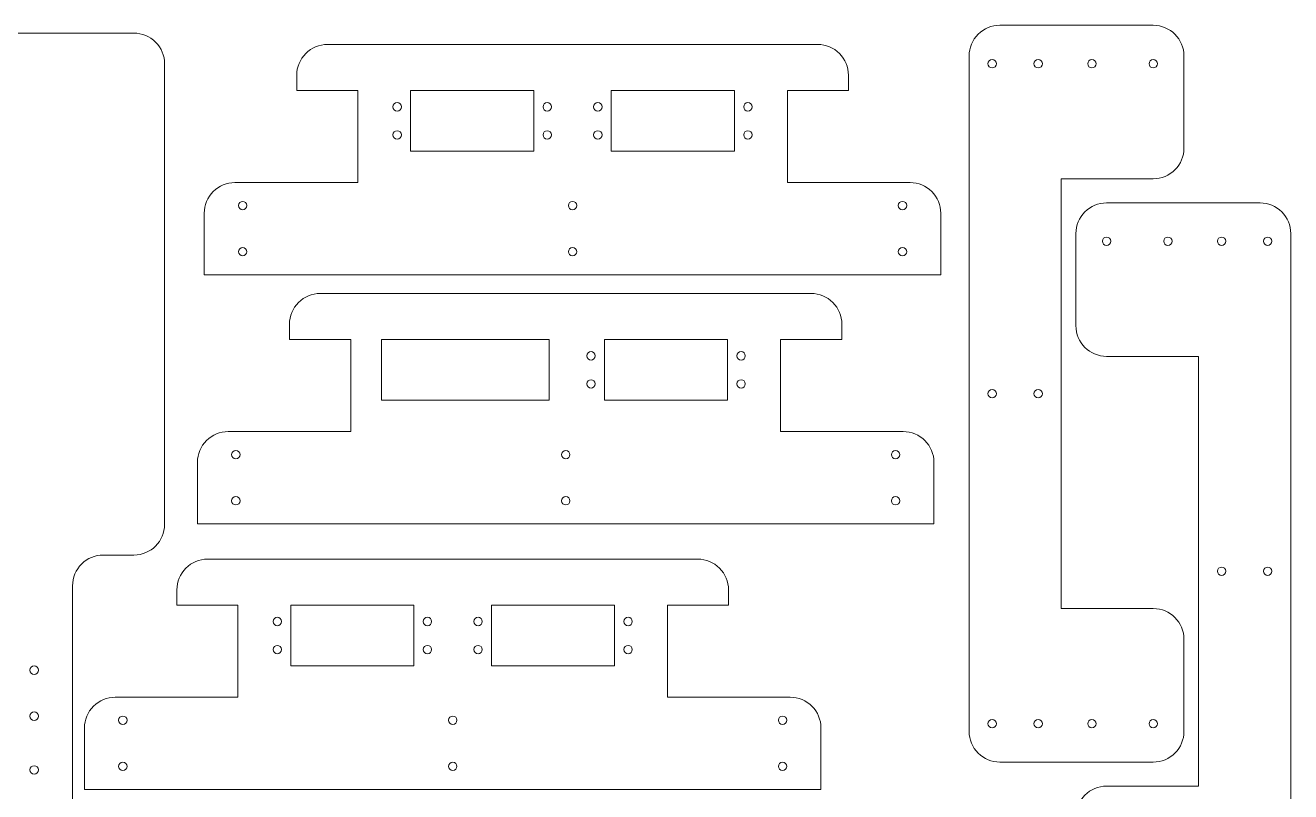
# Model space of a CAD drawing. Header units: millimetres. Extents: x -346 to 327, y -244 to 247.
# Drawn here: x -91.7 to 320.6, y -2.9 to 246.7 of the extents above; entities that cross this region are included whole.
import ezdxf

# ---------------------------------------------------------------- set-up
doc = ezdxf.new("R2010")
doc.units = ezdxf.units.MM
doc.header["$MEASUREMENT"] = 0

msp = doc.modelspace()

# ---------------------------------------------------------------- linework, layer by layer
at = {"color": 240, "lineweight": 9}
for points in [[(-56.3298, 244.1621), (-56.3298, 244.1621), (-336.3298, 244.1621), (-336.3298, 244.1621)], [(225.8416, 246.7227), (225.8416, 246.7227), (275.8416, 246.7227), (275.8416, 246.7227)], [(285.8416, 236.7227), (285.8416, 242.2455), (281.3645, 246.7227), (275.8417, 246.7227)], [(166.4873, 240.4813), (166.4873, 240.4813), (6.7167, 240.4813), (6.7167, 240.4813)], [(215.8416, 16.7227), (215.8416, 16.7227), (215.8416, 236.7227), (215.8416, 236.7227)], [(285.8416, 236.7227), (285.8416, 236.7227), (285.8416, 206.7227), (285.8416, 206.7227)], [(-46.3298, 234.1621), (-46.3298, 234.1621), (-46.3298, 84.1621), (-46.3298, 84.1621)], [(-3.2833, 225.4813), (-3.2833, 225.4813), (-3.2833, 230.4813), (-3.2833, 230.4813)], [(176.4873, 225.4813), (176.4873, 225.4813), (176.4873, 230.4813), (176.4873, 230.4813)], [(16.602, 225.4813), (16.602, 225.4813), (-3.2833, 225.4813), (-3.2833, 225.4813)], [(16.602, 195.4813), (16.602, 195.4813), (16.602, 225.4813), (16.602, 225.4813)], [(156.602, 195.4813), (156.602, 195.4813), (156.602, 225.4813), (156.602, 225.4813)], [(156.602, 225.4813), (156.602, 225.4813), (176.4873, 225.4813), (176.4873, 225.4813)], [(-23.398, 195.4813), (-23.398, 195.4813), (16.602, 195.4813), (16.602, 195.4813)], [(156.602, 195.4813), (156.602, 195.4813), (196.602, 195.4813), (196.602, 195.4813)], [(245.8416, 196.7227), (245.8416, 196.7227), (245.8416, 56.7227), (245.8416, 56.7227)], [(275.8416, 196.7227), (275.8416, 196.7227), (245.8416, 196.7227), (245.8416, 196.7227)], [(310.6166, 188.8836), (310.6166, 188.8836), (260.6166, 188.8836), (260.6166, 188.8836)], [(-33.398, 165.4813), (-33.398, 165.4813), (-33.398, 185.4813), (-33.398, 185.4813)], [(206.602, 165.4813), (206.602, 165.4813), (206.602, 185.4813), (206.602, 185.4813)], [(250.6166, 178.8836), (250.6166, 178.8836), (250.6166, 148.8836), (250.6166, 148.8836)], [(320.6166, 178.8836), (320.6166, 178.8836), (320.6166, -41.1164), (320.6166, -41.1164)], [(206.602, 165.4813), (206.602, 165.4813), (-33.398, 165.4813), (-33.398, 165.4813)], [(164.3648, 159.3602), (164.3648, 159.3602), (4.3648, 159.3602), (4.3648, 159.3602)], [(-5.6352, 144.3602), (-5.6352, 144.3602), (-5.6352, 149.3602), (-5.6352, 149.3602)], [(174.3648, 144.3602), (174.3648, 144.3602), (174.3648, 149.3602), (174.3648, 149.3602)], [(250.6166, 148.8836), (250.6166, 143.3608), (255.0937, 138.8836), (260.6165, 138.8836)], [(14.3648, 144.3602), (14.3648, 144.3602), (-5.6352, 144.3602), (-5.6352, 144.3602)], [(14.3648, 114.3602), (14.3648, 114.3602), (14.3648, 144.3602), (14.3648, 144.3602)], [(154.3648, 114.3602), (154.3648, 114.3602), (154.3648, 144.3602), (154.3648, 144.3602)], [(154.3648, 144.3602), (154.3648, 144.3602), (174.3648, 144.3602), (174.3648, 144.3602)], [(260.6166, 138.8836), (260.6166, 138.8836), (290.6166, 138.8836), (290.6166, 138.8836)], [(290.6166, -1.1164), (290.6166, -1.1164), (290.6166, 138.8836), (290.6166, 138.8836)], [(-25.6352, 114.3602), (-25.6352, 114.3602), (14.3648, 114.3602), (14.3648, 114.3602)], [(154.3648, 114.3602), (154.3648, 114.3602), (194.3648, 114.3602), (194.3648, 114.3602)], [(-35.6352, 84.3602), (-35.6352, 84.3602), (-35.6352, 104.3602), (-35.6352, 104.3602)], [(204.3648, 84.3602), (204.3648, 84.3602), (204.3648, 104.3602), (204.3648, 104.3602)], [(-56.3298, 74.1621), (-50.807, 74.1621), (-46.3298, 78.6392), (-46.3298, 84.162)], [(204.3648, 84.3602), (204.3648, 84.3602), (-35.6352, 84.3602), (-35.6352, 84.3602)], [(-56.3298, 74.1621), (-56.3298, 74.1621), (-66.3298, 74.1621), (-66.3298, 74.1621)], [(127.431, 72.8229), (127.431, 72.8229), (-32.3396, 72.8229), (-32.3396, 72.8229)], [(-76.3298, 64.1621), (-76.3298, 64.1621), (-76.3298, -15.8379), (-76.3298, -15.8379)], [(-42.3396, 57.8229), (-42.3396, 57.8229), (-42.3396, 62.8229), (-42.3396, 62.8229)], [(137.431, 57.8229), (137.431, 57.8229), (137.431, 62.8229), (137.431, 62.8229)], [(-22.4543, 57.8229), (-22.4543, 57.8229), (-42.3396, 57.8229), (-42.3396, 57.8229)], [(-22.4543, 27.8229), (-22.4543, 27.8229), (-22.4543, 57.8229), (-22.4543, 57.8229)], [(117.5457, 27.8229), (117.5457, 27.8229), (117.5457, 57.8229), (117.5457, 57.8229)], [(117.5457, 57.8229), (117.5457, 57.8229), (137.431, 57.8229), (137.431, 57.8229)], [(275.8416, 56.7227), (275.8416, 56.7227), (245.8416, 56.7227), (245.8416, 56.7227)], [(285.8416, 46.7227), (285.8416, 52.2455), (281.3645, 56.7227), (275.8417, 56.7227)], [(285.8416, 16.7227), (285.8416, 16.7227), (285.8416, 46.7227), (285.8416, 46.7227)], [(-62.4543, 27.8229), (-62.4543, 27.8229), (-22.4543, 27.8229), (-22.4543, 27.8229)], [(117.5457, 27.8229), (117.5457, 27.8229), (157.5457, 27.8229), (157.5457, 27.8229)], [(-72.4543, -2.1771), (-72.4543, -2.1771), (-72.4543, 17.8229), (-72.4543, 17.8229)], [(167.5457, -2.1771), (167.5457, -2.1771), (167.5457, 17.8229), (167.5457, 17.8229)], [(225.8416, 6.7227), (225.8416, 6.7227), (275.8416, 6.7227), (275.8416, 6.7227)], [(167.5457, -2.1771), (167.5457, -2.1771), (-72.4543, -2.1771), (-72.4543, -2.1771)], [(260.6166, -1.1164), (260.6166, -1.1164), (290.6166, -1.1164), (290.6166, -1.1164)]]:
    msp.add_open_spline(points, degree=3, dxfattribs=at)
for points in [[(-46.3298, 234.1621), (-46.3298, 236.8143), (-47.3834, 239.3578), (-49.2587, 241.2332), (-51.1341, 243.1085), (-53.6776, 244.1621), (-56.3298, 244.1621)], [(225.8416, 246.7227), (223.1894, 246.7227), (220.6459, 245.6691), (218.7705, 243.7938), (216.8952, 241.9184), (215.8416, 239.3749), (215.8416, 236.7227)], [(6.7167, 240.4813), (4.0645, 240.4813), (1.521, 239.4277), (-0.3544, 237.5524), (-2.2298, 235.677), (-3.2833, 233.1335), (-3.2833, 230.4813)], [(176.4873, 230.4813), (176.4873, 233.1335), (175.4338, 235.677), (173.5584, 237.5524), (171.683, 239.4277), (169.1395, 240.4813), (166.4873, 240.4813)], [(275.8416, 196.7227), (278.4938, 196.7227), (281.0373, 197.7763), (282.9127, 199.6516), (284.788, 201.527), (285.8416, 204.0705), (285.8416, 206.7227)], [(-23.398, 195.4813), (-26.0502, 195.4813), (-28.5937, 194.4277), (-30.4691, 192.5524), (-32.3444, 190.677), (-33.398, 188.1335), (-33.398, 185.4813)], [(206.602, 185.4813), (206.602, 188.1335), (205.5484, 190.677), (203.6731, 192.5524), (201.7977, 194.4277), (199.2542, 195.4813), (196.602, 195.4813)], [(260.6166, 188.8836), (257.9644, 188.8836), (255.4209, 187.83), (253.5455, 185.9547), (251.6702, 184.0793), (250.6166, 181.5358), (250.6166, 178.8836)], [(320.6166, 178.8836), (320.6166, 181.5358), (319.563, 184.0793), (317.6877, 185.9547), (315.8123, 187.83), (313.2688, 188.8836), (310.6166, 188.8836)], [(4.3648, 159.3602), (1.7126, 159.3602), (-0.8309, 158.3066), (-2.7063, 156.4313), (-4.5816, 154.5559), (-5.6352, 152.0124), (-5.6352, 149.3602)], [(174.3648, 149.3602), (174.3648, 152.0124), (173.3112, 154.5559), (171.4359, 156.4313), (169.5605, 158.3066), (167.017, 159.3602), (164.3648, 159.3602)], [(-25.6352, 114.3602), (-28.2874, 114.3602), (-30.8309, 113.3066), (-32.7063, 111.4313), (-34.5816, 109.5559), (-35.6352, 107.0124), (-35.6352, 104.3602)], [(204.3648, 104.3602), (204.3648, 107.0124), (203.3112, 109.5559), (201.4359, 111.4313), (199.5605, 113.3066), (197.017, 114.3602), (194.3648, 114.3602)], [(-66.3298, 74.1621), (-68.982, 74.1621), (-71.5255, 73.1085), (-73.4009, 71.2332), (-75.2762, 69.3578), (-76.3298, 66.8143), (-76.3298, 64.1621)], [(-32.3396, 72.8229), (-34.9918, 72.8229), (-37.5353, 71.7693), (-39.4107, 69.894), (-41.2861, 68.0186), (-42.3396, 65.4751), (-42.3396, 62.8229)], [(137.431, 62.8229), (137.431, 65.4751), (136.3775, 68.0186), (134.5021, 69.894), (132.6267, 71.7693), (130.0832, 72.8229), (127.431, 72.8229)], [(-62.4543, 27.8229), (-65.1065, 27.8229), (-67.65, 26.7693), (-69.5254, 24.894), (-71.4007, 23.0186), (-72.4543, 20.4751), (-72.4543, 17.8229)], [(167.5457, 17.8229), (167.5457, 20.4751), (166.4921, 23.0186), (164.6168, 24.894), (162.7414, 26.7693), (160.1979, 27.8229), (157.5457, 27.8229)], [(215.8416, 16.7227), (215.8416, 14.0705), (216.8952, 11.527), (218.7705, 9.6516), (220.6459, 7.7763), (223.1894, 6.7227), (225.8416, 6.7227)], [(275.8416, 6.7227), (278.4938, 6.7227), (281.0373, 7.7763), (282.9127, 9.6516), (284.788, 11.527), (285.8416, 14.0705), (285.8416, 16.7227)], [(260.6166, -1.1164), (257.9644, -1.1164), (255.4209, -2.17), (253.5455, -4.0453), (251.6702, -5.9207), (250.6166, -8.4642), (250.6166, -11.1164)]]:
    msp.add_open_spline(points, degree=3, knots=[0, 0, 0, 0, 0.5, 0.5, 0.5, 1, 1, 1, 1], dxfattribs=at)
at = {"color": 114, "lineweight": 9}
for points in [[(223.3416, 235.5977), (222.5822, 235.5977), (221.9666, 234.9821), (221.9666, 234.2227), (221.9666, 233.4633), (222.5822, 232.8477), (223.3416, 232.8477), (224.101, 232.8477), (224.7166, 233.4633), (224.7166, 234.2227), (224.7166, 234.9821), (224.101, 235.5977), (223.3416, 235.5977)], [(238.3416, 235.5977), (237.5822, 235.5977), (236.9666, 234.9821), (236.9666, 234.2227), (236.9666, 233.4633), (237.5822, 232.8477), (238.3416, 232.8477), (239.101, 232.8477), (239.7166, 233.4633), (239.7166, 234.2227), (239.7166, 234.9821), (239.101, 235.5977), (238.3416, 235.5977)], [(255.8416, 235.5977), (255.0822, 235.5977), (254.4666, 234.9821), (254.4666, 234.2227), (254.4666, 233.4633), (255.0822, 232.8477), (255.8416, 232.8477), (256.601, 232.8477), (257.2166, 233.4633), (257.2166, 234.2227), (257.2166, 234.9821), (256.601, 235.5977), (255.8416, 235.5977)], [(275.8416, 235.5977), (275.0822, 235.5977), (274.4666, 234.9821), (274.4666, 234.2227), (274.4666, 233.4633), (275.0822, 232.8477), (275.8416, 232.8477), (276.601, 232.8477), (277.2166, 233.4633), (277.2166, 234.2227), (277.2166, 234.9821), (276.601, 235.5977), (275.8416, 235.5977)], [(30.827, 220.1563), (30.827, 220.9157), (30.2114, 221.5313), (29.452, 221.5313), (28.6926, 221.5313), (28.077, 220.9157), (28.077, 220.1563), (28.077, 219.3969), (28.6926, 218.7813), (29.452, 218.7813), (30.2114, 218.7813), (30.827, 219.3969), (30.827, 220.1563)], [(79.727, 220.1563), (79.727, 220.9157), (79.1114, 221.5313), (78.352, 221.5313), (77.5926, 221.5313), (76.977, 220.9157), (76.977, 220.1563), (76.977, 219.3969), (77.5926, 218.7813), (78.352, 218.7813), (79.1114, 218.7813), (79.727, 219.3969), (79.727, 220.1563)], [(96.227, 220.1563), (96.227, 220.9157), (95.6114, 221.5313), (94.852, 221.5313), (94.0926, 221.5313), (93.477, 220.9157), (93.477, 220.1563), (93.477, 219.3969), (94.0926, 218.7813), (94.852, 218.7813), (95.6114, 218.7813), (96.227, 219.3969), (96.227, 220.1563)], [(145.127, 220.1563), (145.127, 220.9157), (144.5114, 221.5313), (143.752, 221.5313), (142.9926, 221.5313), (142.377, 220.9157), (142.377, 220.1563), (142.377, 219.3969), (142.9926, 218.7813), (143.752, 218.7813), (144.5114, 218.7813), (145.127, 219.3969), (145.127, 220.1563)], [(30.827, 211.0063), (30.827, 211.7657), (30.2114, 212.3813), (29.452, 212.3813), (28.6926, 212.3813), (28.077, 211.7657), (28.077, 211.0063), (28.077, 210.2469), (28.6926, 209.6313), (29.452, 209.6313), (30.2114, 209.6313), (30.827, 210.2469), (30.827, 211.0063)], [(79.727, 211.0063), (79.727, 211.7657), (79.1114, 212.3813), (78.352, 212.3813), (77.5926, 212.3813), (76.977, 211.7657), (76.977, 211.0063), (76.977, 210.2469), (77.5926, 209.6313), (78.352, 209.6313), (79.1114, 209.6313), (79.727, 210.2469), (79.727, 211.0063)], [(96.227, 211.0063), (96.227, 211.7657), (95.6114, 212.3813), (94.852, 212.3813), (94.0926, 212.3813), (93.477, 211.7657), (93.477, 211.0063), (93.477, 210.2469), (94.0926, 209.6313), (94.852, 209.6313), (95.6114, 209.6313), (96.227, 210.2469), (96.227, 211.0063)], [(145.127, 211.0063), (145.127, 211.7657), (144.5114, 212.3813), (143.752, 212.3813), (142.9926, 212.3813), (142.377, 211.7657), (142.377, 211.0063), (142.377, 210.2469), (142.9926, 209.6313), (143.752, 209.6313), (144.5114, 209.6313), (145.127, 210.2469), (145.127, 211.0063)], [(-19.523, 187.9813), (-19.523, 188.7407), (-20.1386, 189.3563), (-20.898, 189.3563), (-21.6574, 189.3563), (-22.273, 188.7407), (-22.273, 187.9813), (-22.273, 187.2219), (-21.6574, 186.6063), (-20.898, 186.6063), (-20.1386, 186.6063), (-19.523, 187.2219), (-19.523, 187.9813)], [(87.977, 187.9813), (87.977, 188.7407), (87.3614, 189.3563), (86.602, 189.3563), (85.8426, 189.3563), (85.227, 188.7407), (85.227, 187.9813), (85.227, 187.2219), (85.8426, 186.6063), (86.602, 186.6063), (87.3614, 186.6063), (87.977, 187.2219), (87.977, 187.9813)], [(195.477, 187.9813), (195.477, 188.7407), (194.8614, 189.3563), (194.102, 189.3563), (193.3426, 189.3563), (192.727, 188.7407), (192.727, 187.9813), (192.727, 187.2219), (193.3426, 186.6063), (194.102, 186.6063), (194.8614, 186.6063), (195.477, 187.2219), (195.477, 187.9813)], [(260.6166, 175.0086), (261.376, 175.0086), (261.9916, 175.6242), (261.9916, 176.3836), (261.9916, 177.143), (261.376, 177.7586), (260.6166, 177.7586), (259.8572, 177.7586), (259.2416, 177.143), (259.2416, 176.3836), (259.2416, 175.6242), (259.8572, 175.0086), (260.6166, 175.0086)], [(280.6166, 175.0086), (281.376, 175.0086), (281.9916, 175.6242), (281.9916, 176.3836), (281.9916, 177.143), (281.376, 177.7586), (280.6166, 177.7586), (279.8572, 177.7586), (279.2416, 177.143), (279.2416, 176.3836), (279.2416, 175.6242), (279.8572, 175.0086), (280.6166, 175.0086)], [(298.1166, 175.0086), (298.876, 175.0086), (299.4916, 175.6242), (299.4916, 176.3836), (299.4916, 177.143), (298.876, 177.7586), (298.1166, 177.7586), (297.3572, 177.7586), (296.7416, 177.143), (296.7416, 176.3836), (296.7416, 175.6242), (297.3572, 175.0086), (298.1166, 175.0086)], [(313.1166, 175.0086), (313.876, 175.0086), (314.4916, 175.6242), (314.4916, 176.3836), (314.4916, 177.143), (313.876, 177.7586), (313.1166, 177.7586), (312.3572, 177.7586), (311.7416, 177.143), (311.7416, 176.3836), (311.7416, 175.6242), (312.3572, 175.0086), (313.1166, 175.0086)], [(-19.523, 172.9813), (-19.523, 173.7407), (-20.1386, 174.3563), (-20.898, 174.3563), (-21.6574, 174.3563), (-22.273, 173.7407), (-22.273, 172.9813), (-22.273, 172.2219), (-21.6574, 171.6063), (-20.898, 171.6063), (-20.1386, 171.6063), (-19.523, 172.2219), (-19.523, 172.9813)], [(87.977, 172.9813), (87.977, 173.7407), (87.3614, 174.3563), (86.602, 174.3563), (85.8426, 174.3563), (85.227, 173.7407), (85.227, 172.9813), (85.227, 172.2219), (85.8426, 171.6063), (86.602, 171.6063), (87.3614, 171.6063), (87.977, 172.2219), (87.977, 172.9813)], [(195.477, 172.9813), (195.477, 173.7407), (194.8614, 174.3563), (194.102, 174.3563), (193.3426, 174.3563), (192.727, 173.7407), (192.727, 172.9813), (192.727, 172.2219), (193.3426, 171.6063), (194.102, 171.6063), (194.8614, 171.6063), (195.477, 172.2219), (195.477, 172.9813)], [(93.9898, 139.0352), (93.9898, 139.7946), (93.3742, 140.4102), (92.6148, 140.4102), (91.8554, 140.4102), (91.2398, 139.7946), (91.2398, 139.0352), (91.2398, 138.2758), (91.8554, 137.6602), (92.6148, 137.6602), (93.3742, 137.6602), (93.9898, 138.2758), (93.9898, 139.0352)], [(142.8898, 139.0352), (142.8898, 139.7946), (142.2742, 140.4102), (141.5148, 140.4102), (140.7554, 140.4102), (140.1398, 139.7946), (140.1398, 139.0352), (140.1398, 138.2758), (140.7554, 137.6602), (141.5148, 137.6602), (142.2742, 137.6602), (142.8898, 138.2758), (142.8898, 139.0352)], [(93.9898, 129.8852), (93.9898, 130.6446), (93.3742, 131.2602), (92.6148, 131.2602), (91.8554, 131.2602), (91.2398, 130.6446), (91.2398, 129.8852), (91.2398, 129.1258), (91.8554, 128.5102), (92.6148, 128.5102), (93.3742, 128.5102), (93.9898, 129.1258), (93.9898, 129.8852)], [(142.8898, 129.8852), (142.8898, 130.6446), (142.2742, 131.2602), (141.5148, 131.2602), (140.7554, 131.2602), (140.1398, 130.6446), (140.1398, 129.8852), (140.1398, 129.1258), (140.7554, 128.5102), (141.5148, 128.5102), (142.2742, 128.5102), (142.8898, 129.1258), (142.8898, 129.8852)], [(223.3416, 128.0977), (222.5822, 128.0977), (221.9666, 127.4821), (221.9666, 126.7227), (221.9666, 125.9633), (222.5822, 125.3477), (223.3416, 125.3477), (224.101, 125.3477), (224.7166, 125.9633), (224.7166, 126.7227), (224.7166, 127.4821), (224.101, 128.0977), (223.3416, 128.0977)], [(238.3416, 128.0977), (237.5822, 128.0977), (236.9666, 127.4821), (236.9666, 126.7227), (236.9666, 125.9633), (237.5822, 125.3477), (238.3416, 125.3477), (239.101, 125.3477), (239.7166, 125.9633), (239.7166, 126.7227), (239.7166, 127.4821), (239.101, 128.0977), (238.3416, 128.0977)], [(-21.7602, 106.8602), (-21.7602, 107.6196), (-22.3758, 108.2352), (-23.1352, 108.2352), (-23.8946, 108.2352), (-24.5102, 107.6196), (-24.5102, 106.8602), (-24.5102, 106.1008), (-23.8946, 105.4852), (-23.1352, 105.4852), (-22.3758, 105.4852), (-21.7602, 106.1008), (-21.7602, 106.8602)], [(85.7398, 106.8602), (85.7398, 107.6196), (85.1242, 108.2352), (84.3648, 108.2352), (83.6054, 108.2352), (82.9898, 107.6196), (82.9898, 106.8602), (82.9898, 106.1008), (83.6054, 105.4852), (84.3648, 105.4852), (85.1242, 105.4852), (85.7398, 106.1008), (85.7398, 106.8602)], [(193.2398, 106.8602), (193.2398, 107.6196), (192.6242, 108.2352), (191.8648, 108.2352), (191.1054, 108.2352), (190.4898, 107.6196), (190.4898, 106.8602), (190.4898, 106.1008), (191.1054, 105.4852), (191.8648, 105.4852), (192.6242, 105.4852), (193.2398, 106.1008), (193.2398, 106.8602)], [(-21.7602, 91.8602), (-21.7602, 92.6196), (-22.3758, 93.2352), (-23.1352, 93.2352), (-23.8946, 93.2352), (-24.5102, 92.6196), (-24.5102, 91.8602), (-24.5102, 91.1008), (-23.8946, 90.4852), (-23.1352, 90.4852), (-22.3758, 90.4852), (-21.7602, 91.1008), (-21.7602, 91.8602)], [(85.7398, 91.8602), (85.7398, 92.6196), (85.1242, 93.2352), (84.3648, 93.2352), (83.6054, 93.2352), (82.9898, 92.6196), (82.9898, 91.8602), (82.9898, 91.1008), (83.6054, 90.4852), (84.3648, 90.4852), (85.1242, 90.4852), (85.7398, 91.1008), (85.7398, 91.8602)], [(193.2398, 91.8602), (193.2398, 92.6196), (192.6242, 93.2352), (191.8648, 93.2352), (191.1054, 93.2352), (190.4898, 92.6196), (190.4898, 91.8602), (190.4898, 91.1008), (191.1054, 90.4852), (191.8648, 90.4852), (192.6242, 90.4852), (193.2398, 91.1008), (193.2398, 91.8602)], [(298.1166, 67.5086), (298.876, 67.5086), (299.4916, 68.1242), (299.4916, 68.8836), (299.4916, 69.643), (298.876, 70.2586), (298.1166, 70.2586), (297.3572, 70.2586), (296.7416, 69.643), (296.7416, 68.8836), (296.7416, 68.1242), (297.3572, 67.5086), (298.1166, 67.5086)], [(313.1166, 67.5086), (313.876, 67.5086), (314.4916, 68.1242), (314.4916, 68.8836), (314.4916, 69.643), (313.876, 70.2586), (313.1166, 70.2586), (312.3572, 70.2586), (311.7416, 69.643), (311.7416, 68.8836), (311.7416, 68.1242), (312.3572, 67.5086), (313.1166, 67.5086)], [(-8.2293, 52.4979), (-8.2293, 53.2573), (-8.8449, 53.8729), (-9.6043, 53.8729), (-10.3637, 53.8729), (-10.9793, 53.2573), (-10.9793, 52.4979), (-10.9793, 51.7385), (-10.3637, 51.1229), (-9.6043, 51.1229), (-8.8449, 51.1229), (-8.2293, 51.7385), (-8.2293, 52.4979)], [(40.6707, 52.4979), (40.6707, 53.2573), (40.0551, 53.8729), (39.2957, 53.8729), (38.5363, 53.8729), (37.9207, 53.2573), (37.9207, 52.4979), (37.9207, 51.7385), (38.5363, 51.1229), (39.2957, 51.1229), (40.0551, 51.1229), (40.6707, 51.7385), (40.6707, 52.4979)], [(57.1707, 52.4979), (57.1707, 53.2573), (56.5551, 53.8729), (55.7957, 53.8729), (55.0363, 53.8729), (54.4207, 53.2573), (54.4207, 52.4979), (54.4207, 51.7385), (55.0363, 51.1229), (55.7957, 51.1229), (56.5551, 51.1229), (57.1707, 51.7385), (57.1707, 52.4979)], [(106.0707, 52.4979), (106.0707, 53.2573), (105.4551, 53.8729), (104.6957, 53.8729), (103.9363, 53.8729), (103.3207, 53.2573), (103.3207, 52.4979), (103.3207, 51.7385), (103.9363, 51.1229), (104.6957, 51.1229), (105.4551, 51.1229), (106.0707, 51.7385), (106.0707, 52.4979)], [(-8.2293, 43.3479), (-8.2293, 44.1073), (-8.8449, 44.7229), (-9.6043, 44.7229), (-10.3637, 44.7229), (-10.9793, 44.1073), (-10.9793, 43.3479), (-10.9793, 42.5885), (-10.3637, 41.9729), (-9.6043, 41.9729), (-8.8449, 41.9729), (-8.2293, 42.5885), (-8.2293, 43.3479)], [(40.6707, 43.3479), (40.6707, 44.1073), (40.0551, 44.7229), (39.2957, 44.7229), (38.5363, 44.7229), (37.9207, 44.1073), (37.9207, 43.3479), (37.9207, 42.5885), (38.5363, 41.9729), (39.2957, 41.9729), (40.0551, 41.9729), (40.6707, 42.5885), (40.6707, 43.3479)], [(57.1707, 43.3479), (57.1707, 44.1073), (56.5551, 44.7229), (55.7957, 44.7229), (55.0363, 44.7229), (54.4207, 44.1073), (54.4207, 43.3479), (54.4207, 42.5885), (55.0363, 41.9729), (55.7957, 41.9729), (56.5551, 41.9729), (57.1707, 42.5885), (57.1707, 43.3479)], [(106.0707, 43.3479), (106.0707, 44.1073), (105.4551, 44.7229), (104.6957, 44.7229), (103.9363, 44.7229), (103.3207, 44.1073), (103.3207, 43.3479), (103.3207, 42.5885), (103.9363, 41.9729), (104.6957, 41.9729), (105.4551, 41.9729), (106.0707, 42.5885), (106.0707, 43.3479)], [(-87.4548, 36.6621), (-87.4548, 37.4215), (-88.0704, 38.0371), (-88.8298, 38.0371), (-89.5892, 38.0371), (-90.2048, 37.4215), (-90.2048, 36.6621), (-90.2048, 35.9027), (-89.5892, 35.2871), (-88.8298, 35.2871), (-88.0704, 35.2871), (-87.4548, 35.9027), (-87.4548, 36.6621)], [(-87.4548, 21.6621), (-87.4548, 22.4215), (-88.0704, 23.0371), (-88.8298, 23.0371), (-89.5892, 23.0371), (-90.2048, 22.4215), (-90.2048, 21.6621), (-90.2048, 20.9027), (-89.5892, 20.2871), (-88.8298, 20.2871), (-88.0704, 20.2871), (-87.4548, 20.9027), (-87.4548, 21.6621)], [(-58.5793, 20.3229), (-58.5793, 21.0823), (-59.1949, 21.6979), (-59.9543, 21.6979), (-60.7137, 21.6979), (-61.3293, 21.0823), (-61.3293, 20.3229), (-61.3293, 19.5635), (-60.7137, 18.9479), (-59.9543, 18.9479), (-59.1949, 18.9479), (-58.5793, 19.5635), (-58.5793, 20.3229)], [(48.9207, 20.3229), (48.9207, 21.0823), (48.3051, 21.6979), (47.5457, 21.6979), (46.7863, 21.6979), (46.1707, 21.0823), (46.1707, 20.3229), (46.1707, 19.5635), (46.7863, 18.9479), (47.5457, 18.9479), (48.3051, 18.9479), (48.9207, 19.5635), (48.9207, 20.3229)], [(156.4207, 20.3229), (156.4207, 21.0823), (155.8051, 21.6979), (155.0457, 21.6979), (154.2863, 21.6979), (153.6707, 21.0823), (153.6707, 20.3229), (153.6707, 19.5635), (154.2863, 18.9479), (155.0457, 18.9479), (155.8051, 18.9479), (156.4207, 19.5635), (156.4207, 20.3229)], [(223.3416, 20.5977), (222.5822, 20.5977), (221.9666, 19.9821), (221.9666, 19.2227), (221.9666, 18.4633), (222.5822, 17.8477), (223.3416, 17.8477), (224.101, 17.8477), (224.7166, 18.4633), (224.7166, 19.2227), (224.7166, 19.9821), (224.101, 20.5977), (223.3416, 20.5977)], [(238.3416, 20.5977), (237.5822, 20.5977), (236.9666, 19.9821), (236.9666, 19.2227), (236.9666, 18.4633), (237.5822, 17.8477), (238.3416, 17.8477), (239.101, 17.8477), (239.7166, 18.4633), (239.7166, 19.2227), (239.7166, 19.9821), (239.101, 20.5977), (238.3416, 20.5977)], [(255.8416, 20.5977), (255.0822, 20.5977), (254.4666, 19.9821), (254.4666, 19.2227), (254.4666, 18.4633), (255.0822, 17.8477), (255.8416, 17.8477), (256.601, 17.8477), (257.2166, 18.4633), (257.2166, 19.2227), (257.2166, 19.9821), (256.601, 20.5977), (255.8416, 20.5977)], [(275.8416, 20.5977), (275.0822, 20.5977), (274.4666, 19.9821), (274.4666, 19.2227), (274.4666, 18.4633), (275.0822, 17.8477), (275.8416, 17.8477), (276.601, 17.8477), (277.2166, 18.4633), (277.2166, 19.2227), (277.2166, 19.9821), (276.601, 20.5977), (275.8416, 20.5977)], [(-87.4548, 4.1621), (-87.4548, 4.9215), (-88.0704, 5.5371), (-88.8298, 5.5371), (-89.5892, 5.5371), (-90.2048, 4.9215), (-90.2048, 4.1621), (-90.2048, 3.4027), (-89.5892, 2.7871), (-88.8298, 2.7871), (-88.0704, 2.7871), (-87.4548, 3.4027), (-87.4548, 4.1621)], [(-58.5793, 5.3229), (-58.5793, 6.0823), (-59.1949, 6.6979), (-59.9543, 6.6979), (-60.7137, 6.6979), (-61.3293, 6.0823), (-61.3293, 5.3229), (-61.3293, 4.5635), (-60.7137, 3.9479), (-59.9543, 3.9479), (-59.1949, 3.9479), (-58.5793, 4.5635), (-58.5793, 5.3229)], [(48.9207, 5.3229), (48.9207, 6.0823), (48.3051, 6.6979), (47.5457, 6.6979), (46.7863, 6.6979), (46.1707, 6.0823), (46.1707, 5.3229), (46.1707, 4.5635), (46.7863, 3.9479), (47.5457, 3.9479), (48.3051, 3.9479), (48.9207, 4.5635), (48.9207, 5.3229)], [(156.4207, 5.3229), (156.4207, 6.0823), (155.8051, 6.6979), (155.0457, 6.6979), (154.2863, 6.6979), (153.6707, 6.0823), (153.6707, 5.3229), (153.6707, 4.5635), (154.2863, 3.9479), (155.0457, 3.9479), (155.8051, 3.9479), (156.4207, 4.5635), (156.4207, 5.3229)]]:
    msp.add_open_spline(points, degree=3, knots=[0, 0, 0, 0, 0.25, 0.25, 0.25, 0.5, 0.5, 0.5, 0.75, 0.75, 0.75, 1, 1, 1, 1], dxfattribs=at)
for points in [[(73.977, 225.4813), (73.977, 225.4813), (33.827, 225.4813), (33.827, 225.4813)], [(33.827, 225.4813), (33.827, 225.4813), (33.827, 205.6813), (33.827, 205.6813)], [(73.977, 205.6813), (73.977, 205.6813), (73.977, 225.4813), (73.977, 225.4813)], [(99.227, 225.4813), (99.227, 225.4813), (99.227, 205.6813), (99.227, 205.6813)], [(139.377, 225.4813), (139.377, 225.4813), (99.227, 225.4813), (99.227, 225.4813)], [(139.377, 205.6813), (139.377, 205.6813), (139.377, 225.4813), (139.377, 225.4813)], [(33.827, 205.6813), (33.827, 205.6813), (73.977, 205.6813), (73.977, 205.6813)], [(99.227, 205.6813), (99.227, 205.6813), (139.377, 205.6813), (139.377, 205.6813)], [(78.9648, 144.3602), (78.9648, 144.3602), (24.3648, 144.3602), (24.3648, 144.3602)], [(24.3648, 144.3602), (24.3648, 144.3602), (24.3648, 124.5602), (24.3648, 124.5602)], [(78.9648, 124.5602), (78.9648, 124.5602), (78.9648, 144.3602), (78.9648, 144.3602)], [(96.9898, 144.3602), (96.9898, 144.3602), (96.9898, 124.5602), (96.9898, 124.5602)], [(137.1398, 144.3602), (137.1398, 144.3602), (96.9898, 144.3602), (96.9898, 144.3602)], [(137.1398, 124.5602), (137.1398, 124.5602), (137.1398, 144.3602), (137.1398, 144.3602)], [(24.3648, 124.5602), (24.3648, 124.5602), (78.9648, 124.5602), (78.9648, 124.5602)], [(96.9898, 124.5602), (96.9898, 124.5602), (137.1398, 124.5602), (137.1398, 124.5602)], [(34.9207, 57.8229), (34.9207, 57.8229), (-5.2293, 57.8229), (-5.2293, 57.8229)], [(-5.2293, 57.8229), (-5.2293, 57.8229), (-5.2293, 38.0229), (-5.2293, 38.0229)], [(34.9207, 38.0229), (34.9207, 38.0229), (34.9207, 57.8229), (34.9207, 57.8229)], [(60.1707, 57.8229), (60.1707, 57.8229), (60.1707, 38.0229), (60.1707, 38.0229)], [(100.3207, 57.8229), (100.3207, 57.8229), (60.1707, 57.8229), (60.1707, 57.8229)], [(100.3207, 38.0229), (100.3207, 38.0229), (100.3207, 57.8229), (100.3207, 57.8229)], [(-5.2293, 38.0229), (-5.2293, 38.0229), (34.9207, 38.0229), (34.9207, 38.0229)], [(60.1707, 38.0229), (60.1707, 38.0229), (100.3207, 38.0229), (100.3207, 38.0229)]]:
    msp.add_open_spline(points, degree=3, dxfattribs=at)

doc.saveas('drawing.dxf')
